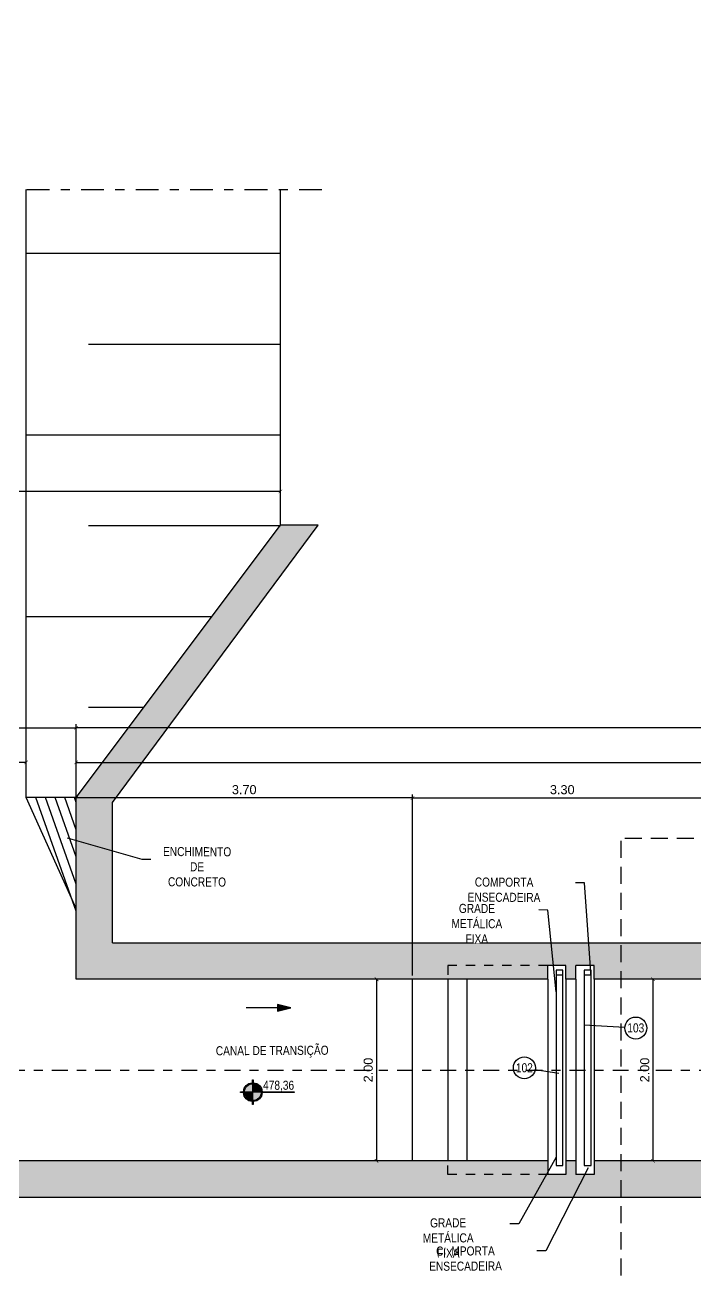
# Model space of a CAD drawing. Header units: feet. Extents: x 0 to 285167, y 0 to 9111449.
# Drawn here: x 285134.01 to 285141.39, y 9111421.62 to 9111435.38 of the extents above; entities that cross this region are included whole.
import ezdxf
from ezdxf import colors
from ezdxf.entities.mleader import LeaderData, LeaderLine
from ezdxf.enums import TextEntityAlignment as Align
from ezdxf.math import Vec2, Vec3

# ---------------------------------------------------------------- set-up
doc = ezdxf.new("R2010")
doc.units = ezdxf.units.FT
doc.header["$MEASUREMENT"] = 0
doc.linetypes.add('DASHDOT', pattern=[1, 0.5, -0.25, 0, -0.25])
doc.linetypes.add('HIDDEN', pattern=[0.375, 0.25, -0.125])
doc.layers.get('0').update_dxf_attribs({"linetype": 'CONTINUOUS'})
doc.layers.get('DEFPOINTS').update_dxf_attribs({"linetype": 'CONTINUOUS'})
for name, color, linetype in [('A-NIVEIS', 1, 'CONTINUOUS'), ('A-TEXTO', 2, 'CONTINUOUS'), ('ARQ_SENTIDO', 1, 'CONTINUOUS'), ('EIXO', 1, 'DASHDOT'), ('H-SA-CONTORNO', 2, 'CONTINUOUS'), ('H-SA-DIM', 1, 'CONTINUOUS'), ('H-SA-EIXOS', 1, 'DASHDOT'), ('H-SA-ESTRUTURA (CORTE)', 5, 'CONTINUOUS'), ('H-SA-HTC CONCRETO', 253, 'CONTINUOUS'), ('H-SA-HTC ENCHIMENTO', 1, 'CONTINUOUS'), ('H-SA-TEXTO', 2, 'CONTINUOUS'), ('INDIC', 2, 'CONTINUOUS')]:
    doc.layers.add(name, color=color, linetype=linetype)
doc.styles.add('EGC_Arial_2.0mm', font='arial.ttf', dxfattribs={"width": 0.8, "height": 2})
doc.styles.get("Standard").update_dxf_attribs({"font": 'arial.ttf'})
doc.dimstyles.new('Copy of EGC_2.0mm', dxfattribs={"dimtxt": 0.1, "dimasz": 0.04, "dimexe": 0.04, "dimexo": 0.04, "dimgap": 0.04, "dimtad": 1, "dimzin": 1, "dimdsep": 46, "dimtxsty": 'Standard', "dimblk": 'ARCHTICK', "dimcen": 0, "dimclrd": 1, "dimclre": 1, "dimclrt": 2, "dimazin": 0, "dimtfac": 1, "dimtix": 1, "dimtmove": 1, "dimatfit": 3, "dimldrblk": 'NONE', "dimfxl": 0.002, "dimtolj": 1, "dimtzin": 0, "dimlwd": -1, "dimarcsym": 0})

# ---------------------------------------------------------------- blocks, each defined once
blk = doc.blocks.new('_None')
blk = doc.blocks.new('_ArchTick')
at = {"color": 0, "linetype": 'ByBlock', "const_width": 0.15}
blk.add_lwpolyline([(-0.5, -0.5), (0.5, 0.5)], dxfattribs=at)
blk = doc.blocks.new('*D1179')
at = {"layer": 'DEFPOINTS', "color": 0, "transparency": 16777216}
for p in [(285133.123, 9111427.261), (285133.123, 9111426.873), (285134.023, 9111426.873)]:
    blk.add_point(p, dxfattribs=at)
at = {"layer": 'H-SA-DIM', "color": 1, "lineweight": -2, "transparency": 16777216}
for p, q in [((285133.123, 9111426.913), (285133.123, 9111427.301)), ((285134.023, 9111426.913), (285134.023, 9111427.301))]:
    blk.add_line(p, q, dxfattribs=at)
at = {"layer": 'H-SA-DIM', "color": 1, "transparency": 16777216}
blk.add_line((285134.023, 9111427.261), (285133.123, 9111427.261), dxfattribs=at)
at = {"layer": 'H-SA-DIM', "color": 1, "transparency": 16777216, "xscale": 0.04, "yscale": 0.04, "zscale": 0.04, "rotation": 180}
blk.add_blockref('_ArchTick', (285133.123, 9111427.261), dxfattribs=at)
at = {"layer": 'H-SA-DIM', "color": 1, "transparency": 16777216, "xscale": 0.04, "yscale": 0.04, "zscale": 0.04}
blk.add_blockref('_ArchTick', (285134.023, 9111427.261), dxfattribs=at)
at = {"layer": 'H-SA-DIM', "color": 2, "transparency": 16777216, "insert": (285133.573, 9111427.352), "char_height": 0.1, "attachment_point": 5}
blk.add_mtext('\\A1;0.90', dxfattribs=at)
blk = doc.blocks.new('*D1180')
at = {"layer": 'DEFPOINTS', "color": 0, "transparency": 16777216}
for p in [(285130.323, 9111430.245), (285130.323, 9111429.873), (285136.823, 9111429.869)]:
    blk.add_point(p, dxfattribs=at)
at = {"layer": 'H-SA-DIM', "color": 1, "lineweight": -2, "transparency": 16777216}
for p, q in [((285130.323, 9111429.913), (285130.323, 9111430.285)), ((285136.823, 9111429.909), (285136.823, 9111430.285))]:
    blk.add_line(p, q, dxfattribs=at)
at = {"layer": 'H-SA-DIM', "color": 1, "transparency": 16777216}
blk.add_line((285136.823, 9111430.245), (285130.323, 9111430.245), dxfattribs=at)
at = {"layer": 'H-SA-DIM', "color": 1, "transparency": 16777216, "xscale": 0.04, "yscale": 0.04, "zscale": 0.04, "rotation": 180}
blk.add_blockref('_ArchTick', (285130.323, 9111430.245), dxfattribs=at)
at = {"layer": 'H-SA-DIM', "color": 1, "transparency": 16777216, "xscale": 0.04, "yscale": 0.04, "zscale": 0.04}
blk.add_blockref('_ArchTick', (285136.823, 9111430.245), dxfattribs=at)
at = {"layer": 'H-SA-DIM', "color": 2, "transparency": 16777216, "insert": (285133.573, 9111430.336), "char_height": 0.1, "attachment_point": 5}
blk.add_mtext('\\A1;6.50', dxfattribs=at)
blk = doc.blocks.new('*U1177')
at = {"true_color": 0xffffff}
h = blk.add_hatch(color=7, dxfattribs=at)
h.dxf.hatch_style = 1
edge = h.paths.add_edge_path()
edge.add_arc((0, 0), 2.07, 92.7623, 177.2377, ccw=False)
edge.add_line((-0.1, 2.07), (-0.1, 2.75))
edge.add_line((-0.1, 2.75), (0.1, 2.75))
edge.add_line((0.1, 2.75), (0.1, 2.07))
edge.add_arc((0, 0), 2.07, 2.7623, 87.2377, ccw=False)
edge.add_line((2.07, 0.1), (9.09, 0.1))
edge.add_line((9.09, 0.1), (9.09, -0.1))
edge.add_line((9.09, -0.1), (2.07, -0.1))
edge.add_arc((0, 0), 2.07, 272.7623, 357.2377, ccw=False)
edge.add_line((0.1, -2.07), (0.1, -2.75))
edge.add_line((0.1, -2.75), (-0.1, -2.75))
edge.add_line((-0.1, -2.75), (-0.1, -2.07))
edge.add_arc((0, 0), 2.07, 182.7623, 267.2377, ccw=False)
edge.add_line((-2.07, -0.1), (-2.75, -0.1))
edge.add_line((-2.75, -0.1), (-2.75, 0.1))
edge.add_line((-2.75, 0.1), (-2.07, 0.1))
for p, q in [((0, -2.75), (0, 2.75)), ((9.09, 0), (-2.75, 0))]:
    blk.add_line(p, q)
at = {"color": 7, "true_color": 0xffffff}
blk.add_lwpolyline([(-2.07, 0.1, -0.386246), (-0.1, 2.07), (-0.1, 2.75), (0.1, 2.75), (0.1, 2.07, -0.386246), (2.07, 0.1), (9.09, 0.1), (9.09, -0.1), (2.07, -0.1, -0.386246), (0.1, -2.07), (0.1, -2.75), (-0.1, -2.75), (-0.1, -2.07, -0.386246), (-2.07, -0.1), (-2.75, -0.1), (-2.75, 0.1)], format="xyb", close=True, dxfattribs=at)
blk.add_circle((0, 0), 1.87)
for points in [[(-1.79, -0.57), (0, 0), (-1.8, -0.54), (-1.88, 0)], [(-1.53, -1.08), (-1.57, 0), (-1.79, -0.57), (0, 0)], [(-1.1, -1.52), (-1.1, 0), (-1.53, -1.08), (-1.57, 0)], [(-0.58, -1.78), (-0.59, 0), (-1.1, -1.52), (-1.1, 0)], [(0, -1.88), (0, 0), (-0.58, -1.78), (-0.59, 0)], [(0, 1.87), (0, 0), (0.58, 1.78), (0.59, 0)], [(1.53, 1.08), (1.57, 0), (1.79, 0.57), (0, 0)], [(1.79, 0.57), (0, 0), (1.8, 0.54), (1.87, 0)], [(0.58, 1.78), (0.59, 0), (1.1, 1.52), (1.1, 0)], [(1.1, 1.52), (1.1, 0), (1.53, 1.08), (1.57, 0)]]:
    blk.add_solid(points)
at = {"layer": 'A-TEXTO', "color": 2, "style": 'EGC_Arial_2.0mm', "width": 0.8}
blk.add_attdef('000.00', text='', height=2, dxfattribs=at).set_placement((9.09, 0.53), align=Align.RIGHT)
blk = doc.blocks.new('EGC-SETA SENTIDO DA TUBULAÇÃO')
h = blk.add_hatch(color=256)
h.dxf.hatch_style = 1
h.paths.add_polyline_path([(-3, 0.75), (0, 0), (-3, -0.75)])
blk.add_line((0, 0), (-9.84, 0))
blk.add_lwpolyline([(-3, 0.75), (0, 0), (-3, -0.75), (-3, 0.75)])
blk = doc.blocks.new('*D1184')
at = {"layer": 'DEFPOINTS', "color": 0, "transparency": 16777216}
for p in [(285140.926, 9111424.873), (285140.926, 9111424.873), (285140.926, 9111422.873)]:
    blk.add_point(p, dxfattribs=at)
at = {"layer": 'H-SA-DIM', "color": 1, "transparency": 16777216}
blk.add_line((285140.926, 9111422.873), (285140.926, 9111424.873), dxfattribs=at)
at = {"layer": 'H-SA-DIM', "color": 1, "transparency": 16777216, "xscale": 0.04, "yscale": 0.04, "zscale": 0.04}
for p, rotation in [((285140.926, 9111424.873), 90), ((285140.926, 9111422.873), 270)]:
    blk.add_blockref('_ArchTick', p, dxfattribs=dict(at, rotation=rotation))
at = {"layer": 'H-SA-DIM', "color": 2, "transparency": 16777216, "insert": (285140.835, 9111423.873), "char_height": 0.1, "attachment_point": 5, "rotation": 90}
blk.add_mtext('\\A1;2.00', dxfattribs=at)
blk = doc.blocks.new('*D1186')
at = {"layer": 'DEFPOINTS', "color": 0, "transparency": 16777216}
for p in [(285149.576, 9111427.261), (285134.573, 9111426.424), (285149.576, 9111425.423)]:
    blk.add_point(p, dxfattribs=at)
at = {"layer": 'H-SA-DIM', "color": 1, "lineweight": -2, "transparency": 16777216}
for p, q in [((285134.573, 9111426.464), (285134.573, 9111427.301)), ((285149.576, 9111425.463), (285149.576, 9111427.301))]:
    blk.add_line(p, q, dxfattribs=at)
at = {"layer": 'H-SA-DIM', "color": 1, "transparency": 16777216}
blk.add_line((285134.573, 9111427.261), (285149.576, 9111427.261), dxfattribs=at)
at = {"layer": 'H-SA-DIM', "color": 1, "transparency": 16777216, "xscale": 0.04, "yscale": 0.04, "zscale": 0.04, "rotation": 180}
blk.add_blockref('_ArchTick', (285134.573, 9111427.261), dxfattribs=at)
at = {"layer": 'H-SA-DIM', "color": 1, "transparency": 16777216, "xscale": 0.04, "yscale": 0.04, "zscale": 0.04}
blk.add_blockref('_ArchTick', (285149.576, 9111427.261), dxfattribs=at)
at = {"layer": 'H-SA-DIM', "color": 2, "transparency": 16777216, "insert": (285142.074, 9111427.352), "char_height": 0.1, "attachment_point": 5}
blk.add_mtext('\\A1;15.00', dxfattribs=at)
blk = doc.blocks.new('*D1187')
at = {"layer": 'DEFPOINTS', "color": 0, "transparency": 16777216}
for p in [(285141.576, 9111426.869), (285138.276, 9111424.873), (285141.576, 9111424.873)]:
    blk.add_point(p, dxfattribs=at)
at = {"layer": 'H-SA-DIM', "color": 1, "lineweight": -2, "transparency": 16777216}
for p, q in [((285138.276, 9111424.913), (285138.276, 9111426.909)), ((285141.576, 9111424.913), (285141.576, 9111426.909))]:
    blk.add_line(p, q, dxfattribs=at)
at = {"layer": 'H-SA-DIM', "color": 1, "transparency": 16777216}
blk.add_line((285138.276, 9111426.869), (285141.576, 9111426.869), dxfattribs=at)
at = {"layer": 'H-SA-DIM', "color": 1, "transparency": 16777216, "xscale": 0.04, "yscale": 0.04, "zscale": 0.04, "rotation": 180}
blk.add_blockref('_ArchTick', (285138.276, 9111426.869), dxfattribs=at)
at = {"layer": 'H-SA-DIM', "color": 1, "transparency": 16777216, "xscale": 0.04, "yscale": 0.04, "zscale": 0.04}
blk.add_blockref('_ArchTick', (285141.576, 9111426.869), dxfattribs=at)
at = {"layer": 'H-SA-DIM', "color": 2, "transparency": 16777216, "insert": (285139.926, 9111426.96), "char_height": 0.1, "attachment_point": 5}
blk.add_mtext('\\A1;3.30', dxfattribs=at)
blk = doc.blocks.new('*D1191')
at = {"layer": 'DEFPOINTS', "color": 0, "transparency": 16777216}
for p in [(285137.881, 9111424.873), (285137.881, 9111422.873), (285137.881, 9111422.873)]:
    blk.add_point(p, dxfattribs=at)
at = {"layer": 'H-SA-DIM', "color": 1, "transparency": 16777216}
blk.add_line((285137.881, 9111424.873), (285137.881, 9111422.873), dxfattribs=at)
at = {"layer": 'H-SA-DIM', "color": 1, "transparency": 16777216, "xscale": 0.04, "yscale": 0.04, "zscale": 0.04}
for p, rotation in [((285137.881, 9111424.873), 90), ((285137.881, 9111422.873), 270)]:
    blk.add_blockref('_ArchTick', p, dxfattribs=dict(at, rotation=rotation))
at = {"layer": 'H-SA-DIM', "color": 2, "transparency": 16777216, "insert": (285137.79, 9111423.873), "char_height": 0.1, "attachment_point": 5, "rotation": 90}
blk.add_mtext('\\A1;2.00', dxfattribs=at)
blk = doc.blocks.new('*D1196')
at = {"layer": 'DEFPOINTS', "color": 0, "transparency": 16777216}
for p in [(285134.573, 9111426.869), (285134.573, 9111426.078), (285138.276, 9111424.873)]:
    blk.add_point(p, dxfattribs=at)
at = {"layer": 'H-SA-DIM', "color": 1, "lineweight": -2, "transparency": 16777216}
for p, q in [((285134.573, 9111426.118), (285134.573, 9111426.909)), ((285138.276, 9111424.913), (285138.276, 9111426.909))]:
    blk.add_line(p, q, dxfattribs=at)
at = {"layer": 'H-SA-DIM', "color": 1, "transparency": 16777216}
blk.add_line((285138.276, 9111426.869), (285134.573, 9111426.869), dxfattribs=at)
at = {"layer": 'H-SA-DIM', "color": 1, "transparency": 16777216, "xscale": 0.04, "yscale": 0.04, "zscale": 0.04, "rotation": 180}
blk.add_blockref('_ArchTick', (285134.573, 9111426.869), dxfattribs=at)
at = {"layer": 'H-SA-DIM', "color": 1, "transparency": 16777216, "xscale": 0.04, "yscale": 0.04, "zscale": 0.04}
blk.add_blockref('_ArchTick', (285138.276, 9111426.869), dxfattribs=at)
at = {"layer": 'H-SA-DIM', "color": 2, "transparency": 16777216, "insert": (285136.424, 9111426.96), "char_height": 0.1, "attachment_point": 5}
blk.add_mtext('\\A1;3.70', dxfattribs=at)
blk = doc.blocks.new('*D1305')
at = {"layer": 'DEFPOINTS', "color": 0, "transparency": 16777216}
for p in [(285134.573, 9111427.642), (285132.573, 9111426.873), (285134.573, 9111426.873)]:
    blk.add_point(p, dxfattribs=at)
at = {"layer": 'H-SA-DIM', "color": 1, "lineweight": -2, "transparency": 16777216}
for p, q in [((285132.573, 9111426.913), (285132.573, 9111427.682)), ((285134.573, 9111426.913), (285134.573, 9111427.682))]:
    blk.add_line(p, q, dxfattribs=at)
at = {"layer": 'H-SA-DIM', "color": 1, "transparency": 16777216}
blk.add_line((285132.573, 9111427.642), (285134.573, 9111427.642), dxfattribs=at)
at = {"layer": 'H-SA-DIM', "color": 1, "transparency": 16777216, "xscale": 0.04, "yscale": 0.04, "zscale": 0.04, "rotation": 180}
blk.add_blockref('_ArchTick', (285132.573, 9111427.642), dxfattribs=at)
at = {"layer": 'H-SA-DIM', "color": 1, "transparency": 16777216, "xscale": 0.04, "yscale": 0.04, "zscale": 0.04}
blk.add_blockref('_ArchTick', (285134.573, 9111427.642), dxfattribs=at)
at = {"layer": 'H-SA-DIM', "color": 2, "transparency": 16777216, "insert": (285133.573, 9111427.733), "char_height": 0.1, "attachment_point": 5}
blk.add_mtext('\\A1;2.00', dxfattribs=at)
blk = doc.blocks.new('*D1310')
at = {"layer": 'DEFPOINTS', "color": 0, "transparency": 16777216}
for p in [(285134.573, 9111427.642), (285134.573, 9111426.873), (285154.176, 9111425.823)]:
    blk.add_point(p, dxfattribs=at)
at = {"layer": 'H-SA-DIM', "color": 1, "lineweight": -2, "transparency": 16777216}
for p, q in [((285134.573, 9111426.913), (285134.573, 9111427.682)), ((285154.176, 9111425.863), (285154.176, 9111427.682))]:
    blk.add_line(p, q, dxfattribs=at)
at = {"layer": 'H-SA-DIM', "color": 1, "transparency": 16777216}
blk.add_line((285154.176, 9111427.642), (285134.573, 9111427.642), dxfattribs=at)
at = {"layer": 'H-SA-DIM', "color": 1, "transparency": 16777216, "xscale": 0.04, "yscale": 0.04, "zscale": 0.04, "rotation": 180}
blk.add_blockref('_ArchTick', (285134.573, 9111427.642), dxfattribs=at)
at = {"layer": 'H-SA-DIM', "color": 1, "transparency": 16777216, "xscale": 0.04, "yscale": 0.04, "zscale": 0.04}
blk.add_blockref('_ArchTick', (285154.176, 9111427.642), dxfattribs=at)
at = {"layer": 'H-SA-DIM', "color": 2, "transparency": 16777216, "insert": (285144.374, 9111427.733), "char_height": 0.1, "attachment_point": 5}
blk.add_mtext('\\A1;19.60', dxfattribs=at)

msp = doc.modelspace()

# ---------------------------------------------------------------- hatches: boundary and pattern name
at = {"layer": 'H-SA-HTC CONCRETO'}
h = msp.add_hatch(color=256, dxfattribs=at)
h.dxf.hatch_style = 1
h.paths.add_polyline_path([(285146.076, 9111425.423), (285149.576, 9111425.423), (285149.576, 9111424.231), (285149.876, 9111424.231), (285149.876, 9111425.723), (285145.776, 9111425.723), (285145.776, 9111425.273), (285138.316, 9111425.273), (285134.973, 9111425.273), (285134.973, 9111426.821), (285137.237, 9111429.873), (285136.823, 9111429.873), (285134.573, 9111426.873), (285134.573, 9111424.873), (285139.066, 9111424.873), (285139.766, 9111424.873), (285139.766, 9111425.023), (285139.966, 9111425.023), (285139.966, 9111424.873), (285140.076, 9111424.873), (285140.076, 9111425.023), (285140.276, 9111425.023), (285140.276, 9111424.823), (285141.576, 9111424.823), (285141.726, 9111424.973), (285145.676, 9111424.973), (285145.776, 9111424.873), (285145.776, 9111424.248), (285146.076, 9111424.248)], flags=0)
h.paths.add_polyline_path([(285145.936, 9111423.498), (285145.936, 9111423.413), (285145.914, 9111423.413), (285145.914, 9111423.498), (285145.776, 9111423.498), (285145.776, 9111422.973), (285145.776, 9111422.873), (285145.676, 9111422.773), (285141.726, 9111422.773), (285141.576, 9111422.873), (285140.276, 9111422.873), (285140.276, 9111422.723), (285140.076, 9111422.723), (285140.076, 9111422.873), (285139.966, 9111422.873), (285139.966, 9111422.723), (285139.766, 9111422.723), (285139.766, 9111422.873), (285132.573, 9111422.873), (285132.573, 9111426.873), (285130.323, 9111429.873), (285129.909, 9111429.873), (285132.173, 9111426.821), (285132.173, 9111422.473), (285138.316, 9111422.473), (285145.776, 9111422.473), (285145.776, 9111422.023), (285149.876, 9111422.023), (285149.876, 9111423.498), (285149.736, 9111423.498), (285149.736, 9111423.413), (285149.714, 9111423.413), (285149.714, 9111423.498), (285149.576, 9111423.498), (285149.576, 9111422.323), (285146.076, 9111422.323), (285146.076, 9111423.498)])
h = msp.add_hatch(color=256, dxfattribs=at)
h.dxf.hatch_style = 1
h.paths.add_polyline_path([(285145.914, 9111424.248), (285145.914, 9111424.333), (285145.937, 9111424.333), (285145.937, 9111424.248), (285146.076, 9111424.248), (285146.076, 9111425.423), (285149.576, 9111425.423), (285149.576, 9111424.248), (285149.714, 9111424.248), (285149.714, 9111424.333), (285149.737, 9111424.333), (285149.737, 9111424.248), (285149.876, 9111424.248), (285149.876, 9111425.723), (285145.776, 9111425.723), (285145.776, 9111425.273), (285138.316, 9111425.273), (285134.973, 9111425.273), (285134.973, 9111426.821), (285137.237, 9111429.873), (285136.823, 9111429.873), (285134.573, 9111426.873), (285134.573, 9111424.873), (285139.066, 9111424.873), (285139.766, 9111424.873), (285139.766, 9111425.023), (285139.966, 9111425.023), (285139.966, 9111424.873), (285140.076, 9111424.873), (285140.076, 9111425.023), (285140.276, 9111425.023), (285140.276, 9111424.873), (285141.576, 9111424.873), (285141.726, 9111424.973), (285145.676, 9111424.973), (285145.776, 9111424.873), (285145.776, 9111424.248)])

# ---------------------------------------------------------------- linework, layer by layer
at = {"layer": 'H-SA-CONTORNO', "ltscale": 0.75}
for p, q in [((285134.023, 9111426.873), (285134.023, 9111433.571)), ((285138.276, 9111422.873), (285138.276, 9111424.873)), ((285140.168, 9111422.823), (285140.243, 9111422.823))]:
    msp.add_line(p, q, dxfattribs=at)
at = {"layer": 'H-SA-CONTORNO', "color": 1, "linetype": 'HIDDEN', "ltscale": 0.75}
for p in [(285140.576, 9111421.323), (285150.576, 9111426.423)]:
    msp.add_line(p, (285140.576, 9111426.423), dxfattribs=at)
at = {"layer": 'H-SA-CONTORNO', "color": 1, "linetype": 'HIDDEN', "ltscale": 0.05}
for points in [[(285139.766, 9111425.023), (285138.666, 9111425.023), (285138.666, 9111424.873)], [(285139.766, 9111422.723), (285138.666, 9111422.723), (285138.666, 9111422.873)]]:
    msp.add_lwpolyline(points, dxfattribs=at)
at = {"layer": 'H-SA-EIXOS', "ltscale": 0.5}
msp.add_line((285129.829, 9111433.571), (285137.383, 9111433.571), dxfattribs=at)
at = {"layer": 'H-SA-ESTRUTURA (CORTE)'}
for p, q in [((285134.573, 9111426.873), (285136.823, 9111429.873)), ((285134.973, 9111426.821), (285137.237, 9111429.873)), ((285137.237, 9111429.873), (285136.823, 9111429.873)), ((285134.573, 9111424.873), (285134.573, 9111426.873)), ((285134.973, 9111425.273), (285138.316, 9111425.273)), ((285138.316, 9111425.273), (285145.776, 9111425.273)), ((285140.276, 9111425.023), (285140.076, 9111425.023)), ((285140.076, 9111424.873), (285140.076, 9111425.023)), ((285140.276, 9111424.873), (285140.276, 9111425.023)), ((285139.066, 9111424.873), (285134.573, 9111424.873)), ((285139.766, 9111424.873), (285135.766, 9111424.873)), ((285140.076, 9111424.873), (285139.966, 9111424.873)), ((285141.576, 9111424.873), (285140.276, 9111424.873)), ((285139.766, 9111422.873), (285132.573, 9111422.873)), ((285140.076, 9111422.873), (285139.966, 9111422.873)), ((285140.076, 9111422.873), (285140.076, 9111422.723)), ((285141.576, 9111422.873), (285140.276, 9111422.873)), ((285140.276, 9111422.873), (285140.276, 9111422.723)), ((285140.276, 9111422.723), (285140.076, 9111422.723)), ((285132.173, 9111422.473), (285138.316, 9111422.473)), ((285138.316, 9111422.473), (285145.776, 9111422.473))]:
    msp.add_line(p, q, dxfattribs=at)
at = {"layer": 'H-SA-HTC ENCHIMENTO'}
for p, q in [((285136.823, 9111429.873), (285136.823, 9111433.571)), ((285134.023, 9111432.869), (285136.823, 9111432.869)), ((285134.708, 9111431.869), (285136.823, 9111431.869)), ((285134.023, 9111430.869), (285136.823, 9111430.869)), ((285134.708, 9111429.869), (285136.823, 9111429.869)), ((285134.023, 9111428.869), (285136.07, 9111428.869)), ((285134.708, 9111427.869), (285135.32, 9111427.869)), ((285134.573, 9111426.873), (285134.023, 9111426.873)), ((285134.573, 9111426.519), (285134.448, 9111426.873)), ((285134.573, 9111426.818), (285134.554, 9111426.873))]:
    msp.add_line(p, q, dxfattribs=at)
at = {"layer": 'INDIC', "color": 1, "linetype": 'Continuous'}
for p, q in [((285140.616, 9111424.342), (285140.164, 9111424.367)), ((285139.629, 9111423.878), (285139.889, 9111423.837))]:
    msp.add_line(p, q, dxfattribs=at)
for centre in [(285140.736, 9111424.335), (285139.509, 9111423.897)]:
    msp.add_circle(centre, 0.121, dxfattribs=at)

# ---------------------------------------------------------------- block references
at = {"layer": 'ARQ_SENTIDO', "xscale": 0.05, "yscale": -0.05, "zscale": -0.05}
msp.add_blockref('EGC-SETA SENTIDO DA TUBULAÇÃO', (285136.939, 9111424.557), dxfattribs=at)

# ---------------------------------------------------------------- texts
at = {"layer": 'INDIC', "color": 2, "style": 'EGC_Arial_2.0mm', "width": 0.8}
for s, p in [('103', (285140.736, 9111424.337)), ('102', (285139.509, 9111423.898))]:
    msp.add_text(s, height=0.1, dxfattribs=at).set_placement(p, align=Align.MIDDLE_CENTER)

# ---------------------------------------------------------------- dimensions: what is measured, and where the dimension line sits
at = {"layer": 'H-SA-DIM'}
for base, p1, p2, picture, middle in [((285130.323, 9111430.245), (285136.823, 9111429.869), (285130.323, 9111429.873), '*D1180', (285133.573, 9111430.336)), ((285133.123, 9111427.261), (285134.023, 9111426.873), (285133.123, 9111426.873), '*D1179', (285133.573, 9111427.352))]:
    dim = msp.add_linear_dim(base=base, p1=p1, p2=p2, dimstyle='Copy of EGC_2.0mm', dxfattribs=at)
    dim.commit()
    dim.dimension.update_dxf_attribs({"geometry": picture, "text_midpoint": middle})
for base, p1, p2, picture, middle in [((285137.881, 9111422.873), (285137.881, 9111424.873), (285137.881, 9111422.873), '*D1191', (285137.79, 9111423.873)), ((285140.926, 9111424.873), (285140.926, 9111422.873), (285140.926, 9111424.873), '*D1184', (285140.835, 9111423.873))]:
    dim = msp.add_linear_dim(base=base, p1=p1, p2=p2, angle=90, dimstyle='Copy of EGC_2.0mm', dxfattribs=at)
    dim.commit()
    dim.dimension.update_dxf_attribs({"geometry": picture, "text_midpoint": middle})

# ---------------------------------------------------------------- next in the draw order: leaders
at = {"layer": 'H-SA-TEXTO'}
ml = msp.add_multileader_mtext('Standard', dxfattribs=at)
ml.set_content('ENCHIMENTO DE CONCRETO', color=2, style='EGC_Arial_2.0mm')
ml.set_leader_properties(color=1, linetype='ByLayer', lineweight=-1)
ml.set_arrow_properties(name='NONE')
ml.build(insert=Vec2(0, 0))
ml.multileader.update_dxf_attribs({"text_left_attachment_type": 2, "text_right_attachment_type": 2, "dogleg_length": 1.982, "arrow_head_size": 0.075, "scale": 0.05})
ctx = ml.context
ctx.base_point, ctx.scale, ctx.char_height, ctx.arrow_head_size, ctx.landing_gap_size, ctx.plane_origin, ctx.plane_x_axis, ctx.plane_y_axis = Vec3(285135.394, 9111426.195), 0.05, 0.1, 0.075, 0.05, Vec3(285211.28, 9111430.642), Vec3(0.999987, -0.005007), Vec3(0.005007, 0.999987)
ctx.left_attachment, ctx.right_attachment, ctx.text_align_type = 2, 2, 1
notes = []
notes.append((ctx, [(0, (1, 1, 0), (285135.295, 9111426.195), (0.999987, -0.005007), 0.0991, [(0, [(285134.476, 9111426.432)], 0, [])])]))
ctx.mtext.insert, ctx.mtext.text_direction, ctx.mtext.rotation, ctx.mtext.width, ctx.mtext.defined_height, ctx.mtext.alignment, ctx.mtext.flow_direction = Vec3(285135.906, 9111426.328), Vec3(0.999987, -0.005007), 6.278178, 1.02461, 0.309, 2, 5
ctx.mtext.has_bg_fill, ctx.mtext.bg_color, ctx.mtext.bg_scale_factor, ctx.mtext.bg_transparency, ctx.mtext.use_window_bg_color = 1, -1073741824, 1, 0, 1
ml = msp.add_multileader_mtext('Standard', dxfattribs=at)
ml.set_content('CANAL DE TRANSIÇÃO', color=2, style='EGC_Arial_2.0mm')
ml.set_leader_properties(color=1, linetype='ByLayer', lineweight=-1)
ml.set_arrow_properties(name='NONE')
ml.build(insert=Vec2(0, 0))
ml.multileader.update_dxf_attribs({"text_left_attachment_type": 2, "text_right_attachment_type": 2, "dogleg_length": 1.982, "arrow_head_size": 0.075, "scale": 0.05})
ctx = ml.context
ctx.base_point, ctx.scale, ctx.char_height, ctx.arrow_head_size, ctx.landing_gap_size, ctx.plane_origin, ctx.plane_x_axis, ctx.plane_y_axis = Vec3(285136.067, 9111424.059), 0.05, 0.1, 0.075, 0.05, Vec3(285516.954, 9111486.32), Vec3(0.999987, 0.005007), Vec3(-0.005007, 0.999987)
ctx.left_attachment, ctx.right_attachment, ctx.text_align_type = 2, 2, 1
notes.append((ctx, [(0, (0, 0, 0), (0, 0), (1, 0), 1, [])]))
ctx.mtext.insert, ctx.mtext.text_direction, ctx.mtext.rotation, ctx.mtext.width, ctx.mtext.defined_height, ctx.mtext.alignment, ctx.mtext.flow_direction = Vec3(285136.732, 9111424.138), Vec3(0.999987, 0.005007), 0.005007, 3.390088210153408e-11, 1.047, 2, 5
ctx.mtext.has_bg_fill, ctx.mtext.bg_color, ctx.mtext.bg_scale_factor, ctx.mtext.bg_transparency, ctx.mtext.use_window_bg_color = 1, -1073741824, 1, 0, 1
ml = msp.add_multileader_mtext('Standard', dxfattribs=at)
ml.set_content('COMPORTA ENSECADEIRA', color=2, style='EGC_Arial_2.0mm')
ml.set_leader_properties(color=1, linetype='ByLayer', lineweight=-1)
ml.set_arrow_properties(name='NONE')
ml.build(insert=Vec2(0, 0))
ml.multileader.update_dxf_attribs({"text_left_attachment_type": 2, "text_right_attachment_type": 2, "dogleg_length": 1.982, "arrow_head_size": 0.075, "scale": 0.05})
ctx = ml.context
ctx.base_point, ctx.scale, ctx.char_height, ctx.arrow_head_size, ctx.landing_gap_size, ctx.plane_origin, ctx.plane_x_axis, ctx.plane_y_axis = Vec3(285138.074, 9111421.875), 0.05, 0.1, 0.075, 0.05, Vec3(285215.702, 9111418.459), Vec3(0.999987, 0.005007), Vec3(-0.005007, 0.999987)
ctx.left_attachment, ctx.right_attachment, ctx.text_align_type = 2, 2, 1
notes.append((ctx, [(1, (1, 1, 0), (285139.745, 9111421.883), (-0.999987, -0.005007), 0.0991, [(0, [(285140.212, 9111422.797)], 0, [])])]))
ctx.mtext.insert, ctx.mtext.text_direction, ctx.mtext.rotation, ctx.mtext.width, ctx.mtext.defined_height, ctx.mtext.alignment, ctx.mtext.flow_direction = Vec3(285138.86, 9111421.93), Vec3(0.999987, 0.005007), 0.005007, 1.48602, 0.891, 2, 5
ctx.mtext.has_bg_fill, ctx.mtext.bg_color, ctx.mtext.bg_scale_factor, ctx.mtext.bg_transparency, ctx.mtext.use_window_bg_color = 1, -1073741824, 1, 0, 1
for ctx, leaders in notes:
    for number, flags, end, landing, length, lines in leaders:
        leader = LeaderData()
        leader.index, (leader.has_last_leader_line, leader.has_dogleg_vector, leader.attachment_direction) = number, flags
        leader.last_leader_point, leader.dogleg_vector, leader.dogleg_length = Vec3(end), Vec3(landing), length
        for number, points, colour, breaks in lines:
            line = LeaderLine()
            line.index, line.vertices, line.color, line.breaks = number, Vec3.list(points), colors.encode_raw_color(colour), breaks
            leader.lines.append(line)
        ctx.leaders.append(leader)

# ---------------------------------------------------------------- next in the draw order: linework, layer by layer
at = {"layer": 'EIXO', "ltscale": 0.35}
msp.add_line((285133.832, 9111423.873), (285158.778, 9111423.873), dxfattribs=at)
at = {"layer": 'H-SA-CONTORNO', "ltscale": 0.75}
for p, q in [((285134.573, 9111425.653), (285134.023, 9111426.873)), ((285139.858, 9111422.823), (285139.933, 9111422.823))]:
    msp.add_line(p, q, dxfattribs=at)
at = {"layer": 'H-SA-ESTRUTURA (CORTE)'}
for p, q in [((285134.973, 9111425.273), (285134.973, 9111426.821)), ((285139.766, 9111422.873), (285139.766, 9111422.723)), ((285139.966, 9111422.873), (285139.966, 9111422.723)), ((285139.966, 9111422.723), (285139.766, 9111422.723))]:
    msp.add_line(p, q, dxfattribs=at)
at = {"layer": 'H-SA-HTC ENCHIMENTO'}
for p, q in [((285134.573, 9111425.622), (285134.129, 9111426.873)), ((285134.573, 9111425.921), (285134.235, 9111426.873)), ((285134.573, 9111426.22), (285134.341, 9111426.873))]:
    msp.add_line(p, q, dxfattribs=at)

# ---------------------------------------------------------------- next in the draw order: block references
at = {"layer": 'A-NIVEIS', "xscale": 0.05, "yscale": 0.05, "zscale": 0.05}
msp.add_blockref('*U1177', (285136.519, 9111423.629), dxfattribs=at).add_auto_attribs({'000.00': '478,36'})

# ---------------------------------------------------------------- next in the draw order: dimensions: what is measured, and where the dimension line sits
at = {"layer": 'H-SA-DIM', "color": 6}
dim = msp.add_linear_dim(base=(285134.573, 9111426.869), p1=(285138.276, 9111424.873), p2=(285134.573, 9111426.078), dimstyle='Copy of EGC_2.0mm', dxfattribs=at)
dim.commit()
dim.dimension.update_dxf_attribs({"geometry": '*D1196', "text_midpoint": (285136.424, 9111426.96)})

# ---------------------------------------------------------------- next in the draw order: leaders
at = {"layer": 'H-SA-TEXTO'}
ml = msp.add_multileader_mtext('Standard', dxfattribs=at)
ml.set_content('GRADE METÁLICA FIXA', color=2, style='EGC_Arial_2.0mm')
ml.set_leader_properties(color=1, linetype='ByLayer', lineweight=-1)
ml.set_arrow_properties(name='NONE')
ml.build(insert=Vec2(0, 0))
ml.multileader.update_dxf_attribs({"text_left_attachment_type": 2, "text_right_attachment_type": 2, "dogleg_length": 1.982, "arrow_head_size": 0.075, "scale": 0.05})
ctx = ml.context
ctx.base_point, ctx.scale, ctx.char_height, ctx.arrow_head_size, ctx.landing_gap_size, ctx.plane_origin, ctx.plane_x_axis, ctx.plane_y_axis = Vec3(285137.989, 9111422.173), 0.05, 0.1, 0.075, 0.05, Vec3(285215.31, 9111415.905), Vec3(0.999987, 0.005007), Vec3(-0.005007, 0.999987)
ctx.left_attachment, ctx.right_attachment, ctx.text_align_type = 2, 2, 1
notes = []
notes.append((ctx, [(1, (1, 1, 0), (285139.449, 9111422.18), (-0.999987, -0.005007), 0.0991, [(0, [(285139.858, 9111422.914)], 0, [])])]))
ctx.mtext.insert, ctx.mtext.text_direction, ctx.mtext.rotation, ctx.mtext.width, ctx.mtext.defined_height, ctx.mtext.alignment, ctx.mtext.flow_direction = Vec3(285138.669, 9111422.24), Vec3(0.999987, 0.005007), 0.005007, 1.32501, 0.881, 2, 5
ctx.mtext.has_bg_fill, ctx.mtext.bg_color, ctx.mtext.bg_scale_factor, ctx.mtext.bg_transparency, ctx.mtext.use_window_bg_color = 1, -1073741824, 1, 0, 1
for ctx, leaders in notes:
    for number, flags, end, landing, length, lines in leaders:
        leader = LeaderData()
        leader.index, (leader.has_last_leader_line, leader.has_dogleg_vector, leader.attachment_direction) = number, flags
        leader.last_leader_point, leader.dogleg_vector, leader.dogleg_length = Vec3(end), Vec3(landing), length
        for number, points, colour, breaks in lines:
            line = LeaderLine()
            line.index, line.vertices, line.color, line.breaks = number, Vec3.list(points), colors.encode_raw_color(colour), breaks
            leader.lines.append(line)
        ctx.leaders.append(leader)

# ---------------------------------------------------------------- next in the draw order: linework, layer by layer
at = {"layer": 'H-SA-CONTORNO', "ltscale": 0.75}
for p, q in [((285138.666, 9111424.873), (285138.666, 9111422.873)), ((285138.876, 9111424.873), (285138.876, 9111422.873))]:
    msp.add_line(p, q, dxfattribs=at)

# ---------------------------------------------------------------- next in the draw order: leaders
at = {"layer": 'H-SA-TEXTO'}
ml = msp.add_multileader_mtext('Standard', dxfattribs=at)
ml.set_content('COMPORTA ENSECADEIRA', color=2, style='EGC_Arial_2.0mm')
ml.set_leader_properties(color=1, linetype='ByLayer', lineweight=-1)
ml.set_arrow_properties(name='NONE')
ml.build(insert=Vec2(0, 0))
ml.multileader.update_dxf_attribs({"text_left_attachment_type": 2, "text_right_attachment_type": 2, "dogleg_length": 1.982, "arrow_head_size": 0.075, "scale": 0.05})
ctx = ml.context
ctx.base_point, ctx.scale, ctx.char_height, ctx.arrow_head_size, ctx.landing_gap_size, ctx.plane_origin, ctx.plane_x_axis, ctx.plane_y_axis = Vec3(285138.499, 9111425.944), 0.05, 0.1, 0.075, 0.05, Vec3(285215.702, 9111425.387), Vec3(0.999987, -0.005007), Vec3(0.005007, 0.999987)
ctx.left_attachment, ctx.right_attachment, ctx.text_align_type = 2, 2, 1
notes = []
notes.append((ctx, [(1, (1, 1, 0), (285140.171, 9111425.935), (-0.999987, 0.005007), 0.0991, [(0, [(285140.245, 9111424.901)], 0, [])])]))
ctx.mtext.insert, ctx.mtext.text_direction, ctx.mtext.rotation, ctx.mtext.width, ctx.mtext.defined_height, ctx.mtext.alignment, ctx.mtext.flow_direction = Vec3(285139.286, 9111425.992), Vec3(0.999987, -0.005007), 6.278178, 1.48602, 0.891, 2, 5
ctx.mtext.has_bg_fill, ctx.mtext.bg_color, ctx.mtext.bg_scale_factor, ctx.mtext.bg_transparency, ctx.mtext.use_window_bg_color = 1, -1073741824, 1, 0, 1
for ctx, leaders in notes:
    for number, flags, end, landing, length, lines in leaders:
        leader = LeaderData()
        leader.index, (leader.has_last_leader_line, leader.has_dogleg_vector, leader.attachment_direction) = number, flags
        leader.last_leader_point, leader.dogleg_vector, leader.dogleg_length = Vec3(end), Vec3(landing), length
        for number, points, colour, breaks in lines:
            line = LeaderLine()
            line.index, line.vertices, line.color, line.breaks = number, Vec3.list(points), colors.encode_raw_color(colour), breaks
            leader.lines.append(line)
        ctx.leaders.append(leader)

# ---------------------------------------------------------------- next in the draw order: linework, layer by layer
at = {"layer": 'H-SA-CONTORNO', "ltscale": 0.75}
for p, q in [((285140.168, 9111424.923), (285140.243, 9111424.923)), ((285139.966, 9111424.873), (285139.966, 9111422.873)), ((285140.076, 9111424.873), (285140.076, 9111422.873)), ((285140.276, 9111424.873), (285140.276, 9111422.873))]:
    msp.add_line(p, q, dxfattribs=at)
at = {"layer": 'H-SA-CONTORNO'}
msp.add_lwpolyline([(285140.168, 9111424.973), (285140.168, 9111422.823), (285140.243, 9111422.823), (285140.243, 9111424.973)], close=True, dxfattribs=at)
at = {"layer": 'H-SA-ESTRUTURA (CORTE)'}
for p, q in [((285139.966, 9111425.023), (285139.766, 9111425.023)), ((285139.766, 9111424.873), (285139.766, 9111425.023)), ((285139.966, 9111424.873), (285139.966, 9111425.023))]:
    msp.add_line(p, q, dxfattribs=at)

# ---------------------------------------------------------------- next in the draw order: leaders
at = {"layer": 'H-SA-TEXTO'}
ml = msp.add_multileader_mtext('Standard', dxfattribs=at)
ml.set_content('GRADE METÁLICA FIXA', color=2, style='EGC_Arial_2.0mm')
ml.set_leader_properties(color=1, linetype='ByLayer', lineweight=-1)
ml.set_arrow_properties(name='NONE')
ml.build(insert=Vec2(0, 0))
ml.multileader.update_dxf_attribs({"text_left_attachment_type": 2, "text_right_attachment_type": 2, "dogleg_length": 1.982, "arrow_head_size": 0.075, "scale": 0.05})
ctx = ml.context
ctx.base_point, ctx.scale, ctx.char_height, ctx.arrow_head_size, ctx.landing_gap_size, ctx.plane_origin, ctx.plane_x_axis, ctx.plane_y_axis = Vec3(285138.306, 9111425.642), 0.05, 0.1, 0.075, 0.05, Vec3(285215.31, 9111427.942), Vec3(0.999987, -0.005007), Vec3(0.005007, 0.999987)
ctx.left_attachment, ctx.right_attachment, ctx.text_align_type = 2, 2, 1
notes = []
notes.append((ctx, [(1, (1, 1, 0), (285139.766, 9111425.635), (-0.999987, 0.005007), 0.0991, [(0, [(285139.859, 9111424.735)], 0, [])])]))
ctx.mtext.insert, ctx.mtext.text_direction, ctx.mtext.rotation, ctx.mtext.width, ctx.mtext.defined_height, ctx.mtext.alignment, ctx.mtext.flow_direction = Vec3(285138.987, 9111425.702), Vec3(0.999987, -0.005007), 6.278178, 1.32501, 0.881, 2, 5
ctx.mtext.has_bg_fill, ctx.mtext.bg_color, ctx.mtext.bg_scale_factor, ctx.mtext.bg_transparency, ctx.mtext.use_window_bg_color = 1, -1073741824, 1, 0, 1
for ctx, leaders in notes:
    for number, flags, end, landing, length, lines in leaders:
        leader = LeaderData()
        leader.index, (leader.has_last_leader_line, leader.has_dogleg_vector, leader.attachment_direction) = number, flags
        leader.last_leader_point, leader.dogleg_vector, leader.dogleg_length = Vec3(end), Vec3(landing), length
        for number, points, colour, breaks in lines:
            line = LeaderLine()
            line.index, line.vertices, line.color, line.breaks = number, Vec3.list(points), colors.encode_raw_color(colour), breaks
            leader.lines.append(line)
        ctx.leaders.append(leader)

# ---------------------------------------------------------------- next in the draw order: linework, layer by layer
at = {"layer": 'H-SA-CONTORNO', "ltscale": 0.75}
for p, q in [((285139.858, 9111424.923), (285139.933, 9111424.923)), ((285139.766, 9111424.873), (285139.766, 9111422.873))]:
    msp.add_line(p, q, dxfattribs=at)
at = {"layer": 'H-SA-CONTORNO'}
msp.add_lwpolyline([(285139.858, 9111424.973), (285139.858, 9111422.823), (285139.933, 9111422.823), (285139.933, 9111424.973)], close=True, dxfattribs=at)

# ---------------------------------------------------------------- next in the draw order: dimensions: what is measured, and where the dimension line sits
at = {"layer": 'H-SA-DIM'}
for base, p1, p2, picture, middle in [((285149.576, 9111427.261), (285134.573, 9111426.424), (285149.576, 9111425.423), '*D1186', (285142.074, 9111427.352)), ((285141.576, 9111426.869), (285138.276, 9111424.873), (285141.576, 9111424.873), '*D1187', (285139.926, 9111426.96))]:
    dim = msp.add_linear_dim(base=base, p1=p1, p2=p2, dimstyle='Copy of EGC_2.0mm', dxfattribs=at)
    dim.commit()
    dim.dimension.update_dxf_attribs({"geometry": picture, "text_midpoint": middle})

# ---------------------------------------------------------------- next in the draw order: leaders
at = {"layer": 'H-SA-TEXTO'}
ml = msp.add_multileader_mtext('Standard', dxfattribs=at)
ml.set_content('CP-3 TRECHO 2', color=2, style='EGC_Arial_2.0mm')
ml.set_leader_properties(color=1, linetype='ByLayer', lineweight=-1)
ml.set_arrow_properties(name='NONE')
ml.build(insert=Vec2(0, 0))
ml.multileader.update_dxf_attribs({"text_left_attachment_type": 2, "text_right_attachment_type": 2, "dogleg_length": 1.982, "arrow_head_size": 0.075, "scale": 0.05})
ctx = ml.context
ctx.base_point, ctx.scale, ctx.char_height, ctx.arrow_head_size, ctx.landing_gap_size, ctx.plane_origin, ctx.plane_x_axis, ctx.plane_y_axis = Vec3(285162.152, 9111438.3, -478.198), 0.05, 0.1, 0.075, 0.05, Vec3(284787.787, 9111500.044, -478.198), Vec3(0.999987, -0.005007), Vec3(0.005007, 0.999987)
ctx.left_attachment, ctx.right_attachment, ctx.text_align_type = 2, 2, 1
notes = []
notes.append((ctx, [(0, (0, 0, 0), (0, 0), (1, 0), 1, [])]))
ctx.mtext.insert, ctx.mtext.text_direction, ctx.mtext.rotation, ctx.mtext.width, ctx.mtext.defined_height, ctx.mtext.alignment, ctx.mtext.flow_direction = Vec3(285162.622, 9111438.35, -478.198), Vec3(0.999987, -0.005007), 6.278178, 1.45791, 1.047, 2, 5
ctx.mtext.has_bg_fill, ctx.mtext.bg_color, ctx.mtext.bg_scale_factor, ctx.mtext.bg_transparency, ctx.mtext.use_window_bg_color = 1, -1073741824, 1, 0, 1
for ctx, leaders in notes:
    for number, flags, end, landing, length, lines in leaders:
        leader = LeaderData()
        leader.index, (leader.has_last_leader_line, leader.has_dogleg_vector, leader.attachment_direction) = number, flags
        leader.last_leader_point, leader.dogleg_vector, leader.dogleg_length = Vec3(end), Vec3(landing), length
        for number, points, colour, breaks in lines:
            line = LeaderLine()
            line.index, line.vertices, line.color, line.breaks = number, Vec3.list(points), colors.encode_raw_color(colour), breaks
            leader.lines.append(line)
        ctx.leaders.append(leader)

# ---------------------------------------------------------------- next in the draw order: leaders
ml = msp.add_multileader_mtext('Standard', dxfattribs=at)
ml.set_content('CÂMARA DE DESCARGA', color=2, style='EGC_Arial_2.0mm')
ml.set_leader_properties(color=1, linetype='ByLayer', lineweight=-1)
ml.set_arrow_properties(name='NONE')
ml.build(insert=Vec2(0, 0))
ml.multileader.update_dxf_attribs({"text_left_attachment_type": 2, "text_right_attachment_type": 2, "dogleg_length": 1.982, "arrow_head_size": 0.075, "scale": 0.05})
ctx = ml.context
ctx.base_point, ctx.scale, ctx.char_height, ctx.arrow_head_size, ctx.landing_gap_size, ctx.plane_origin, ctx.plane_x_axis, ctx.plane_y_axis = Vec3(285157.772, 9111438.079, -239.099), 0.05, 0.1, 0.075, 0.05, Vec3(285535.897, 9111508.017, -239.099), Vec3(0.999987, 0.005007), Vec3(-0.005007, 0.999987)
ctx.left_attachment, ctx.right_attachment, ctx.text_align_type = 2, 2, 1
notes = []
notes.append((ctx, [(0, (0, 0, 0), (0, 0), (1, 0), 1, [])]))
ctx.mtext.insert, ctx.mtext.text_direction, ctx.mtext.rotation, ctx.mtext.width, ctx.mtext.defined_height, ctx.mtext.alignment, ctx.mtext.flow_direction = Vec3(285158.48, 9111438.146, -239.099), Vec3(0.999987, 0.005007), 0.005007, 1.32283, 0.256, 2, 5
ctx.mtext.has_bg_fill, ctx.mtext.bg_color, ctx.mtext.bg_scale_factor, ctx.mtext.bg_transparency, ctx.mtext.use_window_bg_color = 1, -1073741824, 1, 0, 1
for ctx, leaders in notes:
    for number, flags, end, landing, length, lines in leaders:
        leader = LeaderData()
        leader.index, (leader.has_last_leader_line, leader.has_dogleg_vector, leader.attachment_direction) = number, flags
        leader.last_leader_point, leader.dogleg_vector, leader.dogleg_length = Vec3(end), Vec3(landing), length
        for number, points, colour, breaks in lines:
            line = LeaderLine()
            line.index, line.vertices, line.color, line.breaks = number, Vec3.list(points), colors.encode_raw_color(colour), breaks
            leader.lines.append(line)
        ctx.leaders.append(leader)

# ---------------------------------------------------------------- next in the draw order: dimensions: what is measured, and where the dimension line sits
at = {"layer": 'H-SA-DIM', "color": 6}
for p1, picture, middle in [((285132.573, 9111426.873), '*D1305', (285133.573, 9111427.733)), ((285154.176, 9111425.823), '*D1310', (285144.374, 9111427.733))]:
    dim = msp.add_linear_dim(base=(285134.573, 9111427.642), p1=p1, p2=(285134.573, 9111426.873), dimstyle='Copy of EGC_2.0mm', dxfattribs=at)
    dim.commit()
    dim.dimension.update_dxf_attribs({"geometry": picture, "text_midpoint": middle})

doc.saveas('drawing.dxf')
